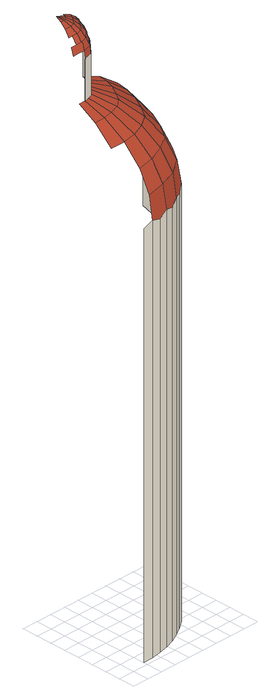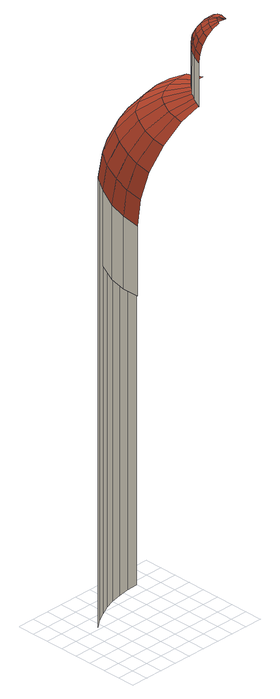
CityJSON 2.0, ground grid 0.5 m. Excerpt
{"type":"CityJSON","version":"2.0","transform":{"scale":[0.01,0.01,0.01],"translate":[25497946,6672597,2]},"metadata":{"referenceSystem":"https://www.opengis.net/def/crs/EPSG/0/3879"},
"CityObjects":{
"building1":{"type":"Building","attributes":{"dateOfConstruction":"1901-01-01","measuredHeight":28.7,"class":"Lämpimät varastot","function":"Kauppavarastot","usage":"Varastorakennus","roofType":"2110;2100;3500;1000;3700;3500","storeysAboveGround":3},"address":[{"Country":"Finland","Locality":"Helsinki","ThoroughfareNumber":"5","ThoroughfareName":"Katajanokanlaituri","PostCode":"00160"}],"geometry":[{"type":"MultiSurface","lod":"2","boundaries":[[[0,1,2,3]],[[4,5,6,7]],[[8,9,1,0]],[[5,10,11,6]],[[1,9,12,13,14]],[[14,13,15,16]],[[17,18,19,20,21,22,23,24,25,26]],[[16,15,27,4]],[[4,27,28,5]],[[29,12,9,8]],[[22,21,30,31,32,23]],[[32,31,30,33,34,35,36,37]],[[38,39,40,10]],[[5,28,41,38,10]],[[35,34,33,42,43,44,36]],[[43,42,45,44]],[[38,41,46,47,48,39]],[[39,48,47,49,50,19]],[[20,19,50,49,51,52,53,21]],[[21,53,52,54,55,30]],[[30,55,54,56,57,33]],[[33,57,56,58,59,42]],[[42,59,58,45]],[[58,60,61,62,45]],[[63,64,12,29]],[[56,65,66,67,62,61,60,58]],[[28,68,69,46,41]],[[62,70,71,72,45]],[[27,73,68,28]],[[54,74,75,76,67,66,65,56]],[[52,77,78,79,76,75,74,54]],[[15,80,73,27]],[[67,81,82,83,72,71,70,62]],[[47,84,85,86,87,88,49]],[[13,89,80,15]],[[51,49,88,86,90,91,79,78,77,52]],[[12,64,92,89,13]],[[88,87,86]],[[46,69,93,94,95,96,85,84,47]],[[83,97,98,99,100,72]],[[76,101,102,103,83,82,81,67]],[[86,87,90]],[[68,104,93,69]],[[86,85,96,90,87]],[[105,92,64,63]],[[79,106,107,108,103,102,101,76]],[[95,109,96]],[[103,110,111,98,97,83]],[[91,90,112,113,114,115,108,107,106,79]],[[104,116,117,94,93]],[[96,109,118,119,114,113,112,90]],[[73,120,104,68]],[[117,121,122,119,118,109]],[[108,123,124,125,126,127,111,110,103]],[[115,114,128,129,130,126,125,124,123,108]],[[80,131,120,73]],[[132,133,92,105]],[[116,134,121,117]],[[119,135,136,137,130,129,128,114]],[[122,138,139,140,137,136,135,119]],[[89,141,131,80]],[[120,142,116,104]],[[134,143,138,122,121]],[[92,133,144,141,89]],[[145,144,133,132]],[[143,146,139,138]],[[131,147,142,120]],[[142,148,134,116]],[[141,149,147,131]],[[144,150,149,141]],[[148,151,143,134]],[[147,152,148,142]],[[151,153,146,143]],[[149,154,152,147]],[[152,155,151,148]],[[150,156,154,149]],[[157,156,150,158]],[[155,159,153,151]],[[154,160,155,152]],[[156,161,160,154]],[[162,161,156,157]],[[160,163,159,155]],[[161,164,163,160]],[[165,164,161,162]]],"semantics":{"surfaces":[{"type":"WallSurface"},{"type":"RoofSurface"}],"values":[0,1,0,1,1,1,1,1,1,0,1,1,0,1,1,1,0,1,1,1,1,1,1,1,0,1,1,1,1,1,1,1,1,1,1,1,1,0,0,1,1,0,1,1,0,1,0,1,1,1,1,1,0,1,1,1,0,1,1,0,1,1,1,1,0,1,1,1,1,1,1,1,1,1,1,1,0,1,1,1,0,1,1,0]}}]}
},
"vertices":[
[84,15,32],[84,15,1344],[52,14,1333],[52,14,32],[78,110,1542],[73,177,1587],[40,178,1587],[31,111,1542],[117,20,32],[117,20,1333],[69,245,1611],[49,245,1611],[149,27,1344],[146,38,1417],[84,26,1417],[137,69,1484],[81,58,1484],[50,249,1760],[68,248,1760],[71,248,1760],[71,256,1779],[70,258,1782],[68,258,1782],[51,258,1782],[41,258,1782],[34,258,1782],[31,249,1760],[123,119,1542],[105,184,1587],[149,27,32],[69,273,1801],[67,273,1801],[53,273,1801],[67,293,1815],[66,293,1815],[56,293,1815],[46,293,1815],[39,273,1801],[72,245,1610],[72,245,1737],[69,245,1737],[87,250,1611],[65,316,1824],[59,316,1824],[54,316,1824],[62,340,1827],[100,254,1611],[100,254,1737],[87,250,1737],[99,257,1760],[86,253,1760],[96,264,1777],[95,266,1782],[84,262,1782],[89,280,1801],[80,276,1801],[81,297,1815],[75,295,1815],[72,318,1824],[69,317,1824],[73,319,1824],[76,323,1824],[78,325,1824],[180,38,32],[180,38,1333],[83,299,1815],[89,306,1815],[93,310,1815],[136,196,1587],[104,258,1612],[79,326,1824],[82,331,1824],[83,332,1824],[166,137,1542],[92,282,1801],[101,292,1801],[106,298,1801],[98,269,1782],[109,281,1782],[116,288,1782],[190,91,1484],[95,313,1815],[100,321,1815],[102,324,1815],[104,258,1737],[117,272,1737],[114,275,1762],[114,275,1766],[102,261,1761],[205,62,1417],[122,282,1760],[120,284,1766],[209,53,1344],[117,272,1613],[124,280,1612],[124,280,1645],[124,280,1737],[104,329,1815],[108,338,1815],[86,339,1824],[84,335,1824],[108,301,1801],[116,314,1801],[119,317,1801],[163,215,1587],[209,53,32],[118,293,1782],[128,308,1782],[132,312,1782],[127,285,1737],[122,325,1801],[127,337,1801],[125,287,1760],[136,304,1760],[140,309,1760],[134,312,1777],[180,241,1587],[127,285,1612],[139,303,1737],[142,308,1737],[205,163,1542],[139,303,1612],[142,308,1611],[135,321,1782],[137,326,1782],[141,336,1782],[142,337,1782],[139,337,1786],[144,319,1760],[151,335,1760],[151,336,1760],[237,123,1484],[238,70,32],[238,70,1333],[197,274,1587],[147,318,1737],[154,335,1737],[154,336,1737],[147,318,1610],[154,335,1609],[154,336,1608],[257,98,1417],[229,199,1542],[206,303,1587],[264,90,1344],[264,90,32],[211,332,1587],[267,168,1484],[253,247,1542],[290,148,1417],[298,141,1344],[266,287,1542],[295,226,1484],[272,329,1542],[322,213,1417],[311,275,1484],[332,208,1344],[332,208,1126],[298,141,1123],[320,326,1484],[340,268,1417],[350,266,1344],[350,266,1132],[349,324,1417],[359,324,1344],[359,324,1139]
]}
